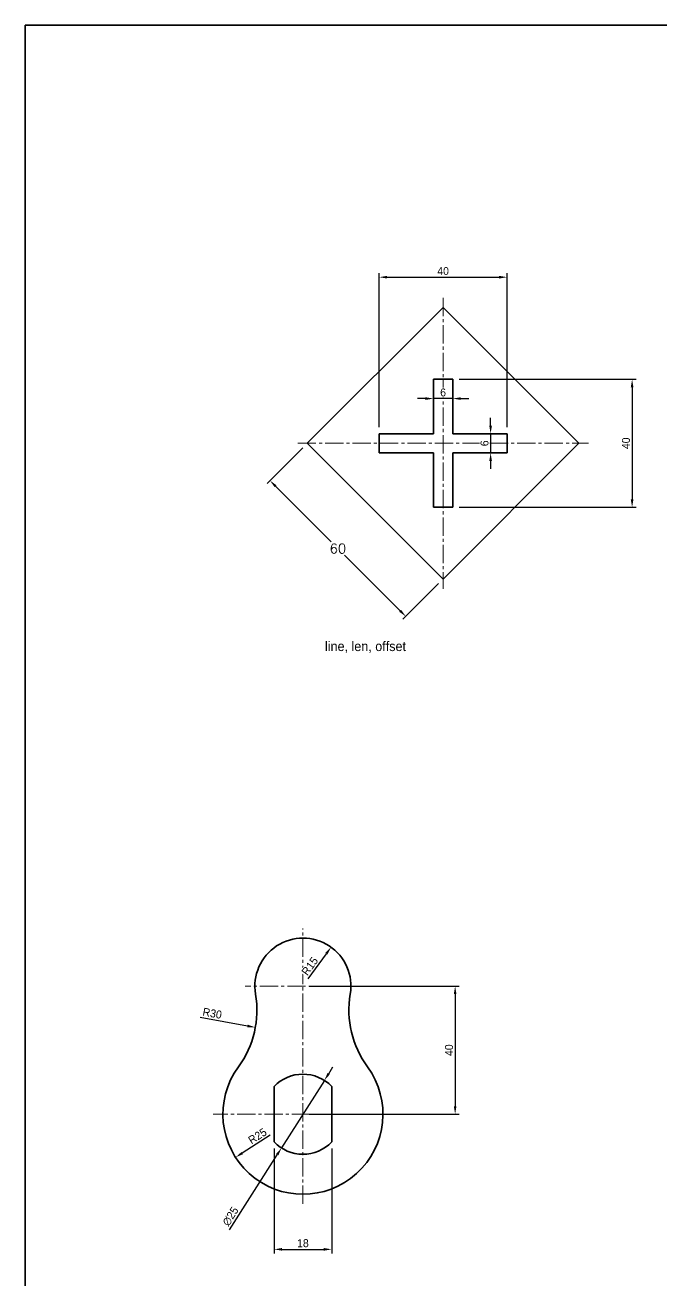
# Model space of a CAD drawing. Header units: millimetres. Extents: x 0 to 5010, y 0 to 6417.
# Drawn here: x 10 to 208.9, y 4267.8 to 4660 of the extents above; entities that cross this region are included whole.
import ezdxf

# ---------------------------------------------------------------- set-up
doc = ezdxf.new("R2010")
doc.units = ezdxf.units.MM
doc.header["$LTSCALE"] = 0.3
doc.linetypes.add('CENTER2', pattern=[28.575, 19.05, -3.175, 3.175, -3.175])
doc.layers.get('Defpoints').update_dxf_attribs({"color": 6})
for name, color, linetype, lineweight, plot in [('1_윤곽선', 4, 'Continuous', 35, False), ('2_외형선', 7, 'Continuous', 35, False), ('4_중심선', 1, 'CENTER2', 18, False), ('6_가는실선', 3, 'Continuous', 18, False)]:
    doc.layers.add(name, color=color, linetype=linetype, lineweight=lineweight, plot=plot)
doc.styles.add('romans', font='romans.shx', dxfattribs={"height": 6, "bigfont": 'whgtxt.shx'})
doc.styles.get("Standard").update_dxf_attribs({"font": ''})
doc.styles.get('Standard').set_extended_font_data('Gulim')
doc.dimstyles.new('ISO-25', dxfattribs={"dimtxt": 2.5, "dimasz": 2.5, "dimexe": 1.25, "dimexo": 0.625, "dimtad": 1, "dimtxsty": 'Standard', "dimcen": 2.5, "dimadec": 0, "dimazin": 0, "dimtfac": 1, "dimtmove": 0, "dimatfit": 3, "dimfxl": 1, "dimtfill": 1, "dimarcsym": 0})
doc.dimstyles.new('주석', dxfattribs={"dimscale": 0, "dimtxt": 3, "dimasz": 2.5, "dimexe": 1.25, "dimexo": 5, "dimgap": 0.6, "dimtad": 1, "dimtih": 1, "dimtoh": 1, "dimtxsty": 'romans', "dimcen": 2.5, "dimclrd": 3, "dimclre": 3, "dimclrt": 2, "dimadec": 0, "dimazin": 0, "dimtfac": 1, "dimtmove": 0, "dimatfit": 3, "dimfxl": 1, "dimtfill": 1, "dimarcsym": 0})

# ---------------------------------------------------------------- blocks, each defined once
blk = doc.blocks.new('*D89')
at = {"layer": '6_가는실선', "color": 3, "lineweight": -2, "transparency": 16777216}
for p, q in [((96.74, 4528.01), (85.62, 4516.88)), ((88.27, 4516), (105.62, 4498.65)), ((127.16, 4477.11), (109.82, 4494.45)), ((139.17, 4485.58), (128.04, 4474.46))]:
    blk.add_line(p, q, dxfattribs=at)
at = {"layer": '6_가는실선', "color": 3, "transparency": 16777216}
for points in [[(88.56, 4516.29), (87.98, 4515.7), (86.5, 4517.77)], [(127.46, 4477.4), (126.87, 4476.81), (128.93, 4475.34)]]:
    blk.add_solid(points, dxfattribs=at)
at = {"layer": 'Defpoints', "color": 0, "transparency": 16777216}
for p in [(98.16, 4529.42), (140.58, 4487), (128.93, 4475.34)]:
    blk.add_point(p, dxfattribs=at)
at = {"layer": '6_가는실선', "color": 2, "transparency": 16777216, "insert": (107.72, 4496.55), "char_height": 3, "attachment_point": 5, "style": 'romans', "bg_fill": 3, "box_fill_scale": 1.1, "bg_fill_color": 256, "bg_fill_true_color": 13158600, "bg_fill_transparency": 0}
blk.add_mtext('60', dxfattribs=at)
blk = doc.blocks.new('*D85')
at = {"layer": '6_가는실선', "color": 0, "lineweight": -2, "transparency": 16777216}
for p, q in [((120.58, 4534.42), (120.58, 4582.55)), ((160.58, 4534.42), (160.58, 4582.55)), ((123.08, 4581.3), (158.08, 4581.3))]:
    blk.add_line(p, q, dxfattribs=at)
at = {"layer": '6_가는실선', "color": 0, "transparency": 16777216}
for points in [[(123.08, 4581.72), (123.08, 4580.89), (120.58, 4581.3)], [(158.08, 4581.72), (158.08, 4580.89), (160.58, 4581.3)]]:
    blk.add_solid(points, dxfattribs=at)
at = {"layer": 'Defpoints', "color": 0, "transparency": 16777216}
for p in [(160.58, 4581.3), (120.58, 4532.42), (160.58, 4532.42)]:
    blk.add_point(p, dxfattribs=at)
at = {"layer": '6_가는실선', "color": 0, "transparency": 16777216, "insert": (140.58, 4583.21), "char_height": 2.5, "attachment_point": 5, "bg_fill": 3, "box_fill_scale": 1.1, "bg_fill_color": 256, "bg_fill_true_color": 13158600, "bg_fill_transparency": 0}
blk.add_mtext('40', dxfattribs=at)
blk = doc.blocks.new('*D86')
at = {"layer": '6_가는실선', "color": 0, "lineweight": -2, "transparency": 16777216}
for p, q in [((145.58, 4549.42), (200.88, 4549.42)), ((199.63, 4546.92), (199.63, 4511.92)), ((145.58, 4509.42), (200.88, 4509.42))]:
    blk.add_line(p, q, dxfattribs=at)
at = {"layer": '6_가는실선', "color": 0, "transparency": 16777216}
for points in [[(199.21, 4546.92), (200.05, 4546.92), (199.63, 4549.42)], [(199.21, 4511.92), (200.05, 4511.92), (199.63, 4509.42)]]:
    blk.add_solid(points, dxfattribs=at)
at = {"layer": 'Defpoints', "color": 0, "transparency": 16777216}
for p in [(143.58, 4549.42), (143.58, 4509.42), (199.63, 4509.42)]:
    blk.add_point(p, dxfattribs=at)
at = {"layer": '6_가는실선', "color": 0, "transparency": 16777216, "insert": (197.72, 4529.42), "char_height": 2.5, "attachment_point": 5, "rotation": 90, "bg_fill": 3, "box_fill_scale": 1.1, "bg_fill_color": 256, "bg_fill_true_color": 13158600, "bg_fill_transparency": 0}
blk.add_mtext('40', dxfattribs=at)
blk = doc.blocks.new('*D87')
at = {"layer": '6_가는실선', "color": 0, "lineweight": -2, "transparency": 16777216}
for p, q in [((137.58, 4547.42), (137.58, 4542.14)), ((143.58, 4547.42), (143.58, 4542.14)), ((135.08, 4543.39), (132.58, 4543.39)), ((143.58, 4543.39), (137.58, 4543.39)), ((146.08, 4543.39), (148.58, 4543.39))]:
    blk.add_line(p, q, dxfattribs=at)
at = {"layer": '6_가는실선', "color": 0, "transparency": 16777216}
for points in [[(135.08, 4543.8), (135.08, 4542.97), (137.58, 4543.39)], [(146.08, 4543.8), (146.08, 4542.97), (143.58, 4543.39)]]:
    blk.add_solid(points, dxfattribs=at)
at = {"layer": 'Defpoints', "color": 0, "transparency": 16777216}
for p in [(137.58, 4549.42), (143.58, 4549.42)]:
    blk.add_point(p, dxfattribs=at)
at = {"layer": '6_가는실선', "color": 0, "transparency": 16777216, "insert": (140.58, 4545.29), "char_height": 2.5, "attachment_point": 5, "bg_fill": 3, "box_fill_scale": 1.1, "bg_fill_color": 256, "bg_fill_true_color": 13158600, "bg_fill_transparency": 0}
blk.add_mtext('6', dxfattribs=at)
at = {"layer": 'Defpoints', "color": 0, "transparency": 16777216}
blk.add_point((137.58, 4543.39), dxfattribs=at)
blk = doc.blocks.new('*D88')
at = {"layer": '6_가는실선', "color": 0, "lineweight": -2, "transparency": 16777216}
for p, q in [((155.43, 4534.92), (155.43, 4537.42)), ((158.58, 4532.42), (154.18, 4532.42)), ((155.43, 4532.42), (155.43, 4526.42)), ((158.58, 4526.42), (154.18, 4526.42)), ((155.43, 4523.92), (155.43, 4521.42))]:
    blk.add_line(p, q, dxfattribs=at)
at = {"layer": '6_가는실선', "color": 0, "transparency": 16777216}
for points in [[(155.01, 4534.92), (155.84, 4534.92), (155.43, 4532.42)], [(155.01, 4523.92), (155.84, 4523.92), (155.43, 4526.42)]]:
    blk.add_solid(points, dxfattribs=at)
at = {"layer": 'Defpoints', "color": 0, "transparency": 16777216}
for p in [(160.58, 4532.42), (160.58, 4526.42)]:
    blk.add_point(p, dxfattribs=at)
at = {"layer": '6_가는실선', "color": 0, "transparency": 16777216, "insert": (153.52, 4529.42), "char_height": 2.5, "attachment_point": 5, "rotation": 90, "bg_fill": 3, "box_fill_scale": 1.1, "bg_fill_color": 256, "bg_fill_true_color": 13158600, "bg_fill_transparency": 0}
blk.add_mtext('6', dxfattribs=at)
at = {"layer": 'Defpoints', "color": 0, "transparency": 16777216}
blk.add_point((155.43, 4526.42), dxfattribs=at)
blk = doc.blocks.new('*D116')
at = {"layer": '6_가는실선', "color": 0, "lineweight": -2, "transparency": 16777216}
for p, q in [((98.79, 4359.86), (145.59, 4359.86)), ((144.34, 4357.36), (144.34, 4322.36)), ((98.79, 4319.86), (145.59, 4319.86))]:
    blk.add_line(p, q, dxfattribs=at)
at = {"layer": '6_가는실선', "color": 0, "transparency": 16777216}
for points in [[(143.93, 4357.36), (144.76, 4357.36), (144.34, 4359.86)], [(143.93, 4322.36), (144.76, 4322.36), (144.34, 4319.86)]]:
    blk.add_solid(points, dxfattribs=at)
at = {"layer": 'Defpoints', "color": 0, "transparency": 16777216}
for p in [(96.79, 4359.86), (96.79, 4319.86), (144.34, 4319.86)]:
    blk.add_point(p, dxfattribs=at)
at = {"layer": '6_가는실선', "color": 0, "transparency": 16777216, "insert": (142.44, 4339.86), "char_height": 2.5, "attachment_point": 5, "rotation": 90, "bg_fill": 3, "box_fill_scale": 1.1, "bg_fill_color": 256, "bg_fill_true_color": 13158600, "bg_fill_transparency": 0}
blk.add_mtext('40', dxfattribs=at)
blk = doc.blocks.new('*D117')
at = {"layer": '6_가는실선', "color": 0, "lineweight": -2, "transparency": 16777216}
for p, q in [((87.79, 4309.19), (87.79, 4276.4)), ((105.79, 4309.19), (105.79, 4276.4)), ((90.29, 4277.65), (103.29, 4277.65))]:
    blk.add_line(p, q, dxfattribs=at)
at = {"layer": '6_가는실선', "color": 0, "transparency": 16777216}
for points in [[(90.29, 4278.07), (90.29, 4277.23), (87.79, 4277.65)], [(103.29, 4278.07), (103.29, 4277.23), (105.79, 4277.65)]]:
    blk.add_solid(points, dxfattribs=at)
at = {"layer": 'Defpoints', "color": 0, "transparency": 16777216}
for p in [(87.79, 4311.19), (105.79, 4311.19), (105.79, 4277.65)]:
    blk.add_point(p, dxfattribs=at)
at = {"layer": '6_가는실선', "color": 0, "transparency": 16777216, "insert": (96.79, 4279.56), "char_height": 2.5, "attachment_point": 5, "bg_fill": 3, "box_fill_scale": 1.1, "bg_fill_color": 256, "bg_fill_true_color": 13158600, "bg_fill_transparency": 0}
blk.add_mtext('18', dxfattribs=at)
blk = doc.blocks.new('*D118')
at = {"layer": '6_가는실선', "color": 0, "lineweight": -2, "transparency": 16777216}
blk.add_line((64.74, 4350.12), (79.47, 4347.43), dxfattribs=at)
at = {"layer": '6_가는실선', "color": 0, "transparency": 16777216}
blk.add_solid([(79.55, 4347.83), (79.4, 4347.02), (81.93, 4346.98)], dxfattribs=at)
at = {"layer": 'Defpoints', "color": 0, "transparency": 16777216}
for p in [(52.42, 4352.36), (81.93, 4346.98)]:
    blk.add_point(p, dxfattribs=at)
at = {"layer": '6_가는실선', "color": 0, "transparency": 16777216, "insert": (68.47, 4351.37), "char_height": 2.5, "attachment_point": 5, "rotation": 349.656, "bg_fill": 3, "box_fill_scale": 1.1, "bg_fill_color": 256, "bg_fill_true_color": 13158600, "bg_fill_transparency": 0}
blk.add_mtext('R30', dxfattribs=at)
blk = doc.blocks.new('*D119')
at = {"layer": '6_가는실선', "color": 0, "lineweight": -2, "transparency": 16777216}
blk.add_line((98.47, 4362.18), (104.13, 4369.98), dxfattribs=at)
at = {"layer": 'Defpoints', "color": 0, "transparency": 16777216}
for p in [(105.59, 4372.01), (96.79, 4359.86)]:
    blk.add_point(p, dxfattribs=at)
at = {"layer": '6_가는실선', "color": 0, "transparency": 16777216, "insert": (98.95, 4366.09), "char_height": 2.5, "attachment_point": 5, "rotation": 54.0727, "bg_fill": 3, "box_fill_scale": 1.1, "bg_fill_color": 256, "bg_fill_true_color": 13158600, "bg_fill_transparency": 0}
blk.add_mtext('R15', dxfattribs=at)
at = {"layer": '6_가는실선', "color": 0, "transparency": 16777216}
blk.add_solid([(103.79, 4370.23), (104.46, 4369.74), (105.59, 4372.01)], dxfattribs=at)
blk = doc.blocks.new('*D120')
at = {"layer": '6_가는실선', "color": 0, "lineweight": -2, "transparency": 16777216}
blk.add_line((86.53, 4313.29), (77.84, 4307.73), dxfattribs=at)
at = {"layer": 'Defpoints', "color": 0, "transparency": 16777216}
for p in [(96.79, 4319.86), (75.73, 4306.39)]:
    blk.add_point(p, dxfattribs=at)
at = {"layer": '6_가는실선', "color": 0, "transparency": 16777216, "insert": (82.59, 4313.04), "char_height": 2.5, "attachment_point": 5, "rotation": 32.6228, "bg_fill": 3, "box_fill_scale": 1.1, "bg_fill_color": 256, "bg_fill_true_color": 13158600, "bg_fill_transparency": 0}
blk.add_mtext('R25', dxfattribs=at)
at = {"layer": '6_가는실선', "color": 0, "transparency": 16777216}
blk.add_solid([(77.62, 4308.08), (78.07, 4307.38), (75.73, 4306.39)], dxfattribs=at)
blk = doc.blocks.new('*D121')
at = {"layer": '6_가는실선', "color": 0, "lineweight": -2, "transparency": 16777216}
for p, q in [((104.84, 4332.52), (106.18, 4334.63)), ((103.5, 4330.41), (90.09, 4309.31)), ((73.84, 4283.74), (88.75, 4307.2))]:
    blk.add_line(p, q, dxfattribs=at)
at = {"layer": '6_가는실선', "color": 0, "transparency": 16777216}
for points in [[(104.48, 4332.75), (105.19, 4332.3), (103.5, 4330.41)], [(88.39, 4307.43), (89.1, 4306.98), (90.09, 4309.31)]]:
    blk.add_solid(points, dxfattribs=at)
at = {"layer": 'Defpoints', "color": 0, "transparency": 16777216}
for p in [(103.5, 4330.41), (90.09, 4309.31)]:
    blk.add_point(p, dxfattribs=at)
at = {"layer": '6_가는실선', "color": 0, "transparency": 16777216, "insert": (74.17, 4287.95), "char_height": 2.5, "attachment_point": 5, "rotation": 57.5648, "bg_fill": 3, "box_fill_scale": 1.1, "bg_fill_color": 256, "bg_fill_true_color": 13158600, "bg_fill_transparency": 0}
blk.add_mtext('∅25', dxfattribs=at)

msp = doc.modelspace()

# ---------------------------------------------------------------- linework, layer by layer
at = {"layer": '1_윤곽선'}
msp.add_lwpolyline([(10, 4660.039), (1447.332, 4660.039), (1447.332, 3864.329), (10, 3864.329)], close=True, dxfattribs=at)
at = {"layer": '2_외형선'}
for p, q in [((98.158, 4529.422), (140.585, 4571.849)), ((183.011, 4529.422), (140.585, 4571.849)), ((137.585, 4549.422), (137.585, 4532.422)), ((143.585, 4549.422), (137.585, 4549.422)), ((143.585, 4549.422), (143.585, 4532.422)), ((120.585, 4526.422), (120.585, 4532.422)), ((137.585, 4532.422), (120.585, 4532.422)), ((160.585, 4532.422), (143.585, 4532.422)), ((160.585, 4532.422), (160.585, 4526.422)), ((98.158, 4529.422), (140.585, 4486.996)), ((140.585, 4486.996), (183.011, 4529.422)), ((137.585, 4526.422), (120.585, 4526.422)), ((137.585, 4526.422), (137.585, 4509.422)), ((160.585, 4526.422), (143.585, 4526.422)), ((143.585, 4526.422), (143.585, 4509.422)), ((143.585, 4509.422), (137.585, 4509.422)), ((87.791, 4328.538), (87.791, 4311.188)), ((105.791, 4328.538), (105.791, 4311.188))]:
    msp.add_line(p, q, dxfattribs=at)
for centre, radius, start, end in [((96.791, 4359.863), 15, 350.40593, 189.59407), ((52.42, 4352.363), 30, 323.77845, 9.59407), ((141.161, 4352.363), 30, 170.40593, 216.22155), ((96.791, 4319.863), 25, 143.77845, 36.22155), ((96.791, 4319.863), 12.5, 43.94552, 136.05448), ((96.791, 4319.863), 12.5, 223.94552, 316.05448)]:
    msp.add_arc(centre, radius, start, end, dxfattribs=at)
at = {"layer": '4_중심선'}
for p, q in [((140.585, 4574.849), (140.585, 4483.996)), ((95.158, 4529.422), (186.011, 4529.422)), ((96.791, 4291.863), (96.791, 4377.863)), ((114.791, 4359.863), (78.791, 4359.863)), ((124.791, 4319.863), (68.791, 4319.863))]:
    msp.add_line(p, q, dxfattribs=at)

# ---------------------------------------------------------------- texts
at = {"layer": '2_외형선', "insert": (103.682, 4467.522), "char_height": 3, "attachment_point": 1}
msp.add_mtext_dynamic_manual_height_columns('line, len, offset', width=70.21271, gutter_width=12.5, heights=[0], dxfattribs=at)

# ---------------------------------------------------------------- next in the draw order: dimensions: what is measured, and where the dimension line sits
at = {"layer": '6_가는실선'}
for base, p1, p2, picture, middle in [((160.585, 4581.303), (120.585, 4532.422), (160.585, 4532.422), '*D85', (140.585, 4583.211)), ((105.791, 4277.649), (87.791, 4311.188), (105.791, 4311.188), '*D117', (96.791, 4279.559))]:
    dim = msp.add_linear_dim(base=base, p1=p1, p2=p2, dimstyle='ISO-25', override={"dimexo": 2}, dxfattribs=at)
    dim.commit()
    dim.dimension.update_dxf_attribs({"geometry": picture, "text_midpoint": middle})
dim = msp.add_aligned_dim(p1=(98.158, 4529.422), p2=(140.585, 4486.996), distance=-16.485, dimstyle='주석', override={"dimexe": 1.25, "dimexo": 2}, dxfattribs=at)
dim.commit()
dim.dimension.update_dxf_attribs({"geometry": '*D89', "text_midpoint": (107.715, 4496.553)})
dim = msp.add_linear_dim(base=(144.344, 4319.863), p1=(96.791, 4359.863), p2=(96.791, 4319.863), angle=90, dimstyle='ISO-25', override={"dimexo": 2}, dxfattribs=at)
dim.commit()
dim.dimension.update_dxf_attribs({"geometry": '*D116', "text_midpoint": (142.436, 4339.863)})
dim = msp.add_radius_dim(center=(52.42, 4352.363), mpoint=(81.933, 4346.976), dimstyle='ISO-25', dxfattribs=at)
dim.commit()
dim.dimension.update_dxf_attribs({"geometry": '*D118', "text_midpoint": (68.132, 4349.495), "dimtype": 164})

# ---------------------------------------------------------------- next in the draw order: dimensions: what is measured, and where the dimension line sits
dim = msp.add_linear_dim(base=(199.631, 4509.422), p1=(143.585, 4549.422), p2=(143.585, 4509.422), angle=90, dimstyle='ISO-25', override={"dimexo": 2}, dxfattribs=at)
dim.commit()
dim.dimension.update_dxf_attribs({"geometry": '*D86', "text_midpoint": (197.723, 4529.422)})
for center, mpoint, picture, middle in [((96.791, 4359.863), (105.592, 4372.009), '*D119', (100.494, 4364.973)), ((96.791, 4319.863), (75.735, 4306.385), '*D120', (83.619, 4311.432))]:
    dim = msp.add_radius_dim(center=center, mpoint=mpoint, dimstyle='ISO-25', dxfattribs=at)
    dim.commit()
    dim.dimension.update_dxf_attribs({"geometry": picture, "text_midpoint": middle, "dimtype": 164})

# ---------------------------------------------------------------- next in the draw order: dimensions: what is measured, and where the dimension line sits
dim = msp.add_linear_dim(base=(137.585, 4543.386), p1=(143.585, 4549.422), p2=(137.585, 4549.422), dimstyle='ISO-25', override={"dimexo": 2}, dxfattribs=at)
dim.commit()
dim.dimension.update_dxf_attribs({"geometry": '*D87', "text_midpoint": (140.585, 4545.293)})
dim = msp.add_linear_dim(base=(155.428, 4526.422), p1=(160.585, 4532.422), p2=(160.585, 4526.422), angle=90, dimstyle='ISO-25', override={"dimexo": 2}, dxfattribs=at)
dim.commit()
dim.dimension.update_dxf_attribs({"geometry": '*D88', "text_midpoint": (153.521, 4529.422)})
dim = msp.add_diameter_dim_2p(p1=(103.495, 4330.413), p2=(90.086, 4309.313), dimstyle='ISO-25', dxfattribs=at)
dim.commit()
dim.dimension.update_dxf_attribs({"geometry": '*D121', "text_midpoint": (75.837, 4286.89), "dimtype": 163})

doc.saveas('drawing.dxf')
